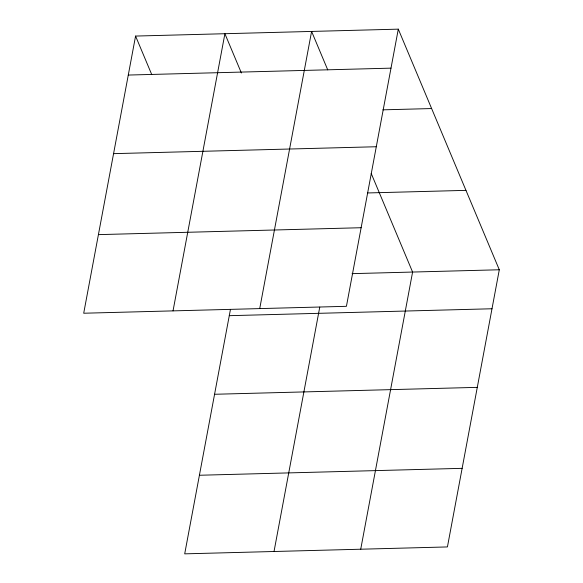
<?xml version="1.0" encoding="UTF-8"?>
<svg xmlns="http://www.w3.org/2000/svg" width="583" height="583" viewBox="0 0 583 583"><rect width="100%" height="100%" fill="white"/><g stroke="black" fill="none" stroke-linecap="round" stroke-linejoin="round"><path stroke-width="0.87" d="M135.577 36.066L83.704 313.231L346.426 306.315L398.298 29.15L135.577 36.066L151.718 74.515M173.034 310.877L224.9 33.712L241.391 72.999M230.438 309.478L184.702 553.85L447.423 546.934L499.296 269.769L398.298 29.15M259.726 308.596L311.599 31.431L327.741 69.88M274.025 551.496L319.761 307.124M360.724 549.215L412.596 272.057L371.211 173.45M128.282 75.054L390.996 68.145M382.856 109.837L431.624 108.555M113.568 153.65L376.29 146.741M367.523 192.958L465.963 190.364M98.418 234.628L361.139 227.72M352.088 273.646L499.296 269.769M229.279 315.68L491.994 308.764M214.566 394.276L477.288 387.36M199.415 475.254L462.13 468.338"/></g></svg>
